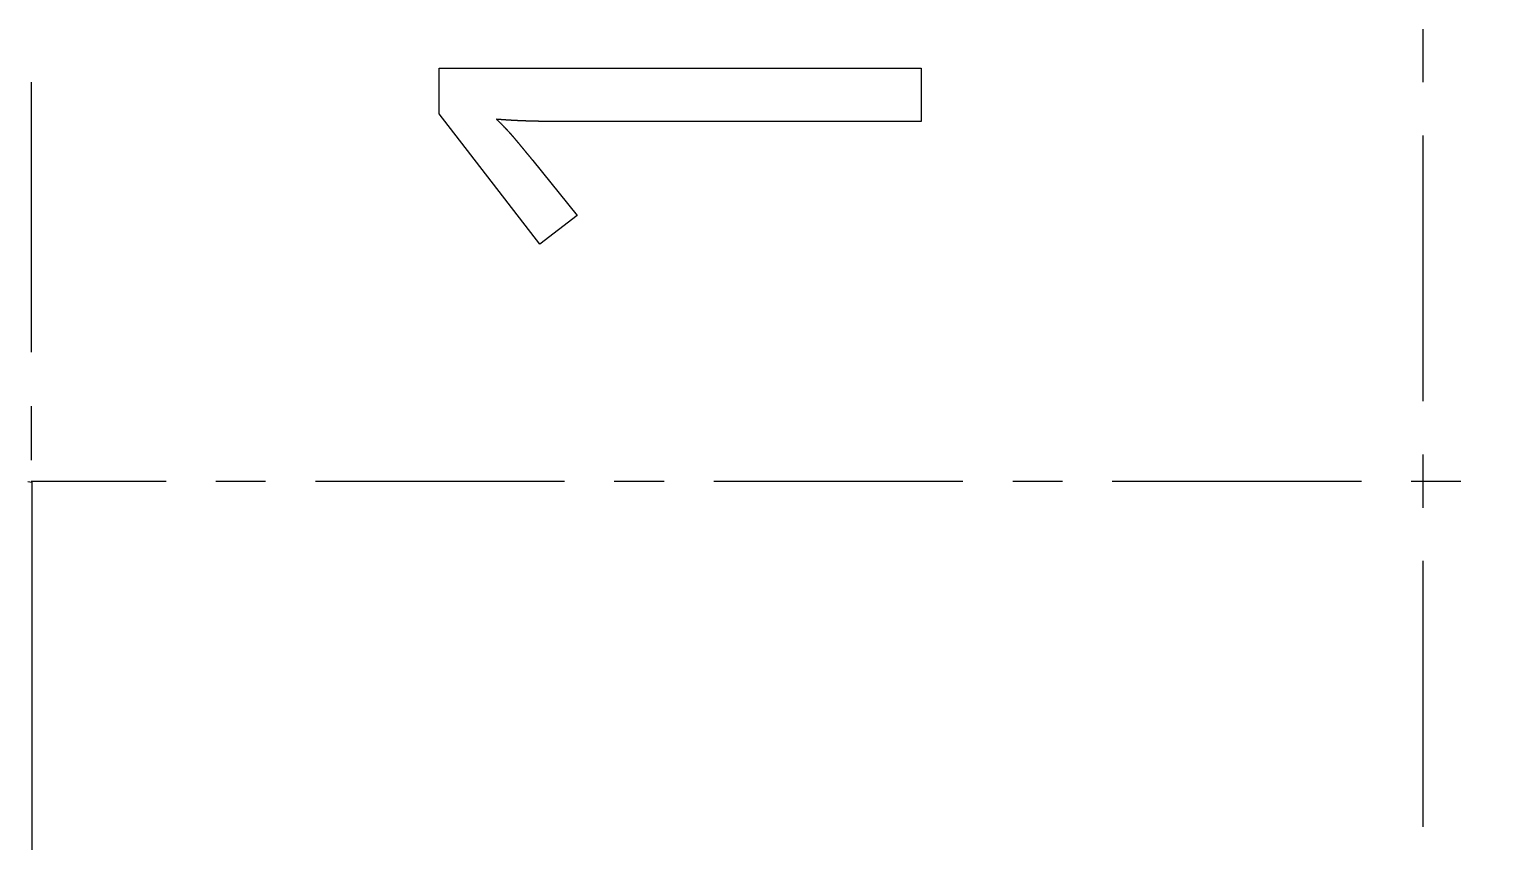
# Model space of a CAD drawing. Extents: x 18 to 189, y 50 to 250.
# Drawn here: x 57.1 to 125.6, y 83.3 to 121.5 of the extents above; entities that cross this region are included whole.
import ezdxf

# ---------------------------------------------------------------- set-up
doc = ezdxf.new("R2010")
doc.units = 0
for name, color, linetype in [('CUT', 7, 'CONTINUOUS'), ('FOLD', 1, 'CONTINUOUS'), ('TEXT', 5, 'CONTINUOUS')]:
    doc.layers.add(name, color=color, linetype=linetype)

msp = doc.modelspace()

# ---------------------------------------------------------------- linework, layer by layer
at = {"layer": 'CUT'}
msp.add_lwpolyline([(56.9917, 100.2341), (57.181, 100.2024), (57.1769, 50.1454), (188.0612, 50.1252)], dxfattribs=at)
at = {"layer": 'FOLD'}
for points in [[(122.6212, 121.5064), (122.6212, 119.0052)], [(57.1482, 119.0061), (57.1482, 106.3061)], [(122.6212, 116.504), (122.6212, 103.9988)], [(57.1482, 103.7661), (57.1482, 101.2261)], [(122.6212, 101.4976), (122.6212, 98.9964)], [(57.1482, 100.2437), (63.4982, 100.2437)], [(65.8412, 100.2437), (68.1844, 100.2437)], [(70.5276, 100.2437), (82.243, 100.2437)], [(84.5861, 100.2437), (86.9293, 100.2437)], [(89.2724, 100.2437), (100.9878, 100.2437)], [(103.331, 100.2437), (105.6741, 100.2437)], [(108.0173, 100.2437), (119.7327, 100.2437)], [(122.0758, 100.2437), (124.419, 100.2437)], [(122.6212, 96.4952), (122.6212, 83.9899)]]:
    msp.add_lwpolyline(points, dxfattribs=at)
at = {"layer": 'TEXT'}
msp.add_lwpolyline([(99.0179, 119.6678), (99.0179, 117.1563), (82.9569, 117.1563), (82.9479, 117.1563), (82.9389, 117.1563), (82.9299, 117.1563), (82.9209, 117.1563), (82.912, 117.1563), (82.903, 117.1563), (82.8941, 117.1563), (82.8852, 117.1563), (82.8763, 117.1563), (82.8674, 117.1563), (82.8585, 117.1563), (82.8496, 117.1563), (82.8408, 117.1563), (82.8319, 117.1564), (82.8231, 117.1564), (82.8143, 117.1564), (82.8055, 117.1564), (82.7967, 117.1564), (82.7879, 117.1564), (82.7791, 117.1564), (82.7704, 117.1564), (82.7616, 117.1564), (82.7529, 117.1564), (82.7442, 117.1564), (82.7355, 117.1564), (82.7268, 117.1564), (82.7181, 117.1565), (82.7094, 117.1565), (82.7008, 117.1565), (82.6921, 117.1565), (82.6835, 117.1565), (82.6749, 117.1565), (82.6663, 117.1565), (82.6577, 117.1565), (82.6491, 117.1565), (82.6405, 117.1566), (82.6319, 117.1566), (82.6234, 117.1566), (82.6149, 117.1566), (82.6063, 117.1566), (82.5978, 117.1566), (82.5893, 117.1566), (82.5809, 117.1567), (82.5724, 117.1567), (82.5639, 117.1567), (82.5555, 117.1567), (82.547, 117.1567), (82.5386, 117.1567), (82.5302, 117.1568), (82.5218, 117.1568), (82.5134, 117.1568), (82.5051, 117.1568), (82.4967, 117.1568), (82.4884, 117.1569), (82.48, 117.1569), (82.4717, 117.1569), (82.4634, 117.1569), (82.4551, 117.1569), (82.4468, 117.157), (82.4385, 117.157), (82.4303, 117.157), (82.422, 117.157), (82.4138, 117.1571), (82.4056, 117.1571), (82.3974, 117.1571), (82.3892, 117.1571), (82.381, 117.1572), (82.3728, 117.1572), (82.3646, 117.1572), (82.3565, 117.1572), (82.3483, 117.1573), (82.3402, 117.1573), (82.3321, 117.1573), (82.324, 117.1573), (82.3159, 117.1574), (82.3079, 117.1574), (82.2998, 117.1574), (82.2917, 117.1575), (82.2837, 117.1575), (82.2757, 117.1575), (82.2677, 117.1575), (82.2597, 117.1576), (82.2517, 117.1576), (82.2437, 117.1576), (82.2357, 117.1577), (82.2278, 117.1577), (82.2199, 117.1577), (82.2119, 117.1578), (82.204, 117.1578), (82.1961, 117.1578), (82.1882, 117.1579), (82.1804, 117.1579), (82.1725, 117.1579), (82.1646, 117.158), (82.1568, 117.158), (82.149, 117.158), (82.1412, 117.1581), (82.1334, 117.1581), (82.1256, 117.1582), (82.1178, 117.1582), (82.11, 117.1582), (82.1023, 117.1583), (82.0945, 117.1583), (82.0868, 117.1583), (82.0791, 117.1584), (82.0714, 117.1584), (82.0637, 117.1585), (82.056, 117.1585), (82.0484, 117.1585), (82.0407, 117.1586), (82.0331, 117.1586), (82.0254, 117.1587), (82.0178, 117.1587), (82.0102, 117.1588), (82.0026, 117.1588), (81.9951, 117.1588), (81.9875, 117.1589), (81.9799, 117.1589), (81.9724, 117.159), (81.9649, 117.159), (81.9574, 117.1591), (81.9499, 117.1591), (81.9424, 117.1592), (81.9349, 117.1592), (81.9274, 117.1593), (81.92, 117.1593), (81.9125, 117.1593), (81.9051, 117.1594), (81.8977, 117.1594), (81.8903, 117.1595), (81.8829, 117.1595), (81.8755, 117.1596), (81.8681, 117.1596), (81.8608, 117.1597), (81.8534, 117.1597), (81.8461, 117.1598), (81.8388, 117.1598), (81.8315, 117.1599), (81.8242, 117.1599), (81.8169, 117.16), (81.8097, 117.1601), (81.8024, 117.1601), (81.7952, 117.1602), (81.7879, 117.1602), (81.7807, 117.1603), (81.7735, 117.1603), (81.7663, 117.1604), (81.7591, 117.1604), (81.752, 117.1605), (81.7448, 117.1605), (81.7377, 117.1606), (81.7305, 117.1607), (81.7234, 117.1607), (81.7163, 117.1608), (81.7092, 117.1608), (81.7021, 117.1609), (81.6951, 117.161), (81.688, 117.161), (81.681, 117.1611), (81.6739, 117.1611), (81.6669, 117.1612), (81.6599, 117.1613), (81.6529, 117.1613), (81.6459, 117.1614), (81.639, 117.1614), (81.632, 117.1615), (81.6251, 117.1616), (81.6181, 117.1616), (81.6112, 117.1617), (81.6043, 117.1618), (81.5974, 117.1618), (81.5905, 117.1619), (81.5837, 117.1619), (81.5768, 117.162), (81.57, 117.1621), (81.5631, 117.1621), (81.5563, 117.1622), (81.5495, 117.1623), (81.5427, 117.1623), (81.5359, 117.1624), (81.5291, 117.1625), (81.5224, 117.1625), (81.5156, 117.1626), (81.5089, 117.1627), (81.5022, 117.1628), (81.4955, 117.1628), (81.4888, 117.1629), (81.4821, 117.163), (81.4754, 117.163), (81.4688, 117.1631), (81.4621, 117.1632), (81.4555, 117.1632), (81.4489, 117.1633), (81.4423, 117.1634), (81.4357, 117.1635), (81.4291, 117.1635), (81.4225, 117.1636), (81.4159, 117.1637), (81.4094, 117.1638), (81.4029, 117.1638), (81.3963, 117.1639), (81.3898, 117.164), (81.3833, 117.1641), (81.3749, 117.1642), (81.3665, 117.1643), (81.358, 117.1644), (81.3496, 117.1645), (81.3412, 117.1646), (81.3328, 117.1647), (81.3244, 117.1648), (81.316, 117.1649), (81.3077, 117.165), (81.2993, 117.1651), (81.291, 117.1652), (81.2826, 117.1654), (81.2743, 117.1655), (81.2659, 117.1656), (81.2576, 117.1657), (81.2493, 117.1658), (81.241, 117.1659), (81.2327, 117.1661), (81.2244, 117.1662), (81.2162, 117.1663), (81.2079, 117.1664), (81.1997, 117.1666), (81.1914, 117.1667), (81.1832, 117.1668), (81.1749, 117.1669), (81.1667, 117.1671), (81.1585, 117.1672), (81.1503, 117.1673), (81.1421, 117.1675), (81.1339, 117.1676), (81.1258, 117.1678), (81.1176, 117.1679), (81.1094, 117.168), (81.1013, 117.1682), (81.0931, 117.1683), (81.085, 117.1685), (81.0769, 117.1686), (81.0688, 117.1688), (81.0607, 117.1689), (81.0526, 117.1691), (81.0445, 117.1692), (81.0364, 117.1694), (81.0284, 117.1695), (81.0203, 117.1697), (81.0122, 117.1698), (81.0042, 117.17), (80.9962, 117.1701), (80.9881, 117.1703), (80.9801, 117.1705), (80.9721, 117.1706), (80.9641, 117.1708), (80.9561, 117.171), (80.9482, 117.1711), (80.9402, 117.1713), (80.9322, 117.1715), (80.9243, 117.1716), (80.9163, 117.1718), (80.9084, 117.172), (80.9005, 117.1721), (80.8926, 117.1723), (80.8847, 117.1725), (80.8768, 117.1727), (80.8689, 117.1729), (80.861, 117.173), (80.8531, 117.1732), (80.8452, 117.1734), (80.8374, 117.1736), (80.8295, 117.1738), (80.8217, 117.174), (80.8139, 117.1741), (80.8061, 117.1743), (80.7983, 117.1745), (80.7905, 117.1747), (80.7827, 117.1749), (80.7749, 117.1751), (80.7671, 117.1753), (80.7593, 117.1755), (80.7516, 117.1757), (80.7438, 117.1759), (80.7361, 117.1761), (80.7284, 117.1763), (80.7207, 117.1765), (80.7129, 117.1767), (80.7052, 117.1769), (80.6975, 117.1771), (80.6899, 117.1773), (80.6822, 117.1775), (80.6745, 117.1777), (80.6669, 117.178), (80.6592, 117.1782), (80.6516, 117.1784), (80.6439, 117.1786), (80.6363, 117.1788), (80.6287, 117.179), (80.6211, 117.1793), (80.6135, 117.1795), (80.6059, 117.1797), (80.5983, 117.1799), (80.5908, 117.1801), (80.5832, 117.1804), (80.5757, 117.1806), (80.5681, 117.1808), (80.5606, 117.1811), (80.5531, 117.1813), (80.5455, 117.1815), (80.538, 117.1818), (80.5305, 117.182), (80.5231, 117.1822), (80.5156, 117.1825), (80.5081, 117.1827), (80.5006, 117.1829), (80.4932, 117.1832), (80.4857, 117.1834), (80.4783, 117.1837), (80.4709, 117.1839), (80.4635, 117.1842), (80.4561, 117.1844), (80.4487, 117.1847), (80.4413, 117.1849), (80.4339, 117.1852), (80.4265, 117.1854), (80.4192, 117.1857), (80.4118, 117.1859), (80.4045, 117.1862), (80.3971, 117.1864), (80.3898, 117.1867), (80.3825, 117.187), (80.3752, 117.1872), (80.3679, 117.1875), (80.3606, 117.1878), (80.3533, 117.188), (80.346, 117.1883), (80.3387, 117.1886), (80.3315, 117.1888), (80.3242, 117.1891), (80.317, 117.1894), (80.3098, 117.1896), (80.3026, 117.1899), (80.2953, 117.1902), (80.2881, 117.1905), (80.2809, 117.1907), (80.2738, 117.191), (80.2666, 117.1913), (80.2594, 117.1916), (80.2523, 117.1919), (80.2451, 117.1922), (80.238, 117.1924), (80.2308, 117.1927), (80.2237, 117.193), (80.2166, 117.1933), (80.2095, 117.1936), (80.2024, 117.1939), (80.1953, 117.1942), (80.1882, 117.1945), (80.1812, 117.1948), (80.1741, 117.1951), (80.1665, 117.1954), (80.1589, 117.1957), (80.1513, 117.196), (80.1437, 117.1964), (80.1361, 117.1967), (80.1285, 117.197), (80.1209, 117.1974), (80.1133, 117.1977), (80.1057, 117.198), (80.0981, 117.1984), (80.0905, 117.1987), (80.0829, 117.1991), (80.0752, 117.1994), (80.0676, 117.1998), (80.06, 117.2001), (80.0524, 117.2005), (80.0447, 117.2008), (80.0371, 117.2012), (80.0295, 117.2016), (80.0218, 117.2019), (80.0142, 117.2023), (80.0066, 117.2027), (79.9989, 117.203), (79.9913, 117.2034), (79.9836, 117.2038), (79.976, 117.2042), (79.9683, 117.2045), (79.9607, 117.2049), (79.953, 117.2053), (79.9454, 117.2057), (79.9377, 117.2061), (79.9301, 117.2065), (79.9224, 117.2069), (79.9147, 117.2073), (79.9071, 117.2077), (79.8994, 117.2081), (79.8917, 117.2085), (79.884, 117.2089), (79.8764, 117.2093), (79.8687, 117.2097), (79.861, 117.2101), (79.8533, 117.2105), (79.8456, 117.2109), (79.838, 117.2113), (79.8303, 117.2117), (79.8226, 117.2122), (79.8149, 117.2126), (79.8072, 117.213), (79.7995, 117.2134), (79.7918, 117.2139), (79.7841, 117.2143), (79.7764, 117.2147), (79.7687, 117.2152), (79.761, 117.2156), (79.7532, 117.2161), (79.7455, 117.2165), (79.7378, 117.2169), (79.7301, 117.2174), (79.7224, 117.2178), (79.7147, 117.2183), (79.7069, 117.2188), (79.6992, 117.2192), (79.6915, 117.2197), (79.6837, 117.2201), (79.676, 117.2206), (79.6683, 117.2211), (79.6605, 117.2215), (79.6528, 117.222), (79.6451, 117.2225), (79.6373, 117.2229), (79.6296, 117.2234), (79.6218, 117.2239), (79.6141, 117.2244), (79.6063, 117.2249), (79.5985, 117.2253), (79.5908, 117.2258), (79.583, 117.2263), (79.5753, 117.2268), (79.5675, 117.2273), (79.5597, 117.2278), (79.552, 117.2283), (79.5442, 117.2288), (79.5364, 117.2293), (79.5286, 117.2298), (79.5209, 117.2303), (79.5131, 117.2308), (79.5053, 117.2313), (79.4975, 117.2319), (79.4897, 117.2324), (79.4819, 117.2329), (79.4742, 117.2334), (79.4664, 117.2339), (79.4586, 117.2345), (79.4508, 117.235), (79.443, 117.2355), (79.4352, 117.2361), (79.4274, 117.2366), (79.4196, 117.2371), (79.4117, 117.2377), (79.4039, 117.2382), (79.3961, 117.2388), (79.3883, 117.2393), (79.3805, 117.2398), (79.3727, 117.2404), (79.3648, 117.2409), (79.357, 117.2415), (79.3492, 117.2421), (79.3414, 117.2426), (79.3335, 117.2432), (79.3257, 117.2437), (79.3179, 117.2443), (79.31, 117.2449), (79.3022, 117.2454), (79.2943, 117.246), (79.2865, 117.2466), (79.2787, 117.2472), (79.2708, 117.2477), (79.263, 117.2483), (79.2551, 117.2489), (79.2472, 117.2495), (79.2394, 117.2501), (79.2315, 117.2507), (79.2237, 117.2513), (79.2158, 117.2519), (79.2079, 117.2524), (79.2001, 117.253), (79.1922, 117.2536), (79.1843, 117.2542), (79.1764, 117.2549), (79.1686, 117.2555), (79.1607, 117.2561), (79.1528, 117.2567), (79.1449, 117.2573), (79.137, 117.2579), (79.1291, 117.2585), (79.1213, 117.2592), (79.1134, 117.2598), (79.1055, 117.2604), (79.0976, 117.261), (79.0897, 117.2617), (79.0818, 117.2623), (79.0739, 117.2629), (79.066, 117.2636), (79.0581, 117.2642), (79.0501, 117.2648), (79.0564, 117.2588), (79.0626, 117.2528), (79.0688, 117.2467), (79.075, 117.2407), (79.0812, 117.2347), (79.0874, 117.2287), (79.0935, 117.2226), (79.0997, 117.2166), (79.1058, 117.2106), (79.112, 117.2046), (79.1181, 117.1986), (79.1242, 117.1926), (79.1303, 117.1867), (79.1364, 117.1807), (79.1424, 117.1747), (79.1485, 117.1687), (79.1545, 117.1628), (79.1606, 117.1568), (79.1666, 117.1509), (79.1726, 117.1449), (79.1786, 117.139), (79.1846, 117.133), (79.1906, 117.1271), (79.1965, 117.1212), (79.2025, 117.1152), (79.2084, 117.1093), (79.2144, 117.1034), (79.2203, 117.0975), (79.2262, 117.0916), (79.2321, 117.0857), (79.238, 117.0798), (79.2439, 117.0739), (79.2497, 117.068), (79.2556, 117.0621), (79.2614, 117.0563), (79.2672, 117.0504), (79.2731, 117.0445), (79.2789, 117.0387), (79.2846, 117.0328), (79.2904, 117.027), (79.2962, 117.0211), (79.302, 117.0153), (79.3077, 117.0094), (79.3134, 117.0036), (79.3192, 116.9978), (79.3249, 116.9919), (79.3306, 116.9861), (79.3362, 116.9803), (79.3419, 116.9745), (79.3476, 116.9687), (79.3532, 116.9629), (79.3589, 116.9571), (79.3645, 116.9513), (79.3701, 116.9455), (79.3757, 116.9398), (79.3813, 116.934), (79.3869, 116.9282), (79.3925, 116.9225), (79.398, 116.9167), (79.4036, 116.911), (79.4091, 116.9052), (79.4146, 116.8995), (79.4201, 116.8937), (79.4256, 116.888), (79.4311, 116.8823), (79.4366, 116.8765), (79.4421, 116.8708), (79.4475, 116.8651), (79.453, 116.8594), (79.4584, 116.8537), (79.4638, 116.848), (79.4692, 116.8423), (79.4746, 116.8366), (79.48, 116.8309), (79.4854, 116.8252), (79.4907, 116.8196), (79.4961, 116.8139), (79.5014, 116.8082), (79.5068, 116.8026), (79.5121, 116.7969), (79.5174, 116.7913), (79.5227, 116.7856), (79.5279, 116.78), (79.5332, 116.7743), (79.5385, 116.7687), (79.5437, 116.7631), (79.5489, 116.7575), (79.5542, 116.7519), (79.5594, 116.7462), (79.5646, 116.7406), (79.5698, 116.735), (79.5749, 116.7294), (79.5801, 116.7238), (79.5852, 116.7183), (79.5904, 116.7127), (79.5955, 116.7071), (79.6006, 116.7015), (79.6057, 116.696), (79.6108, 116.6904), (79.6159, 116.6848), (79.621, 116.6793), (79.626, 116.6737), (79.6311, 116.6682), (79.6361, 116.6627), (79.6411, 116.6571), (79.6461, 116.6516), (79.6511, 116.6461), (79.6561, 116.6406), (79.6611, 116.6351), (79.6661, 116.6295), (79.671, 116.624), (79.676, 116.6185), (79.6809, 116.6131), (79.6858, 116.6076), (79.6907, 116.6021), (79.6956, 116.5966), (79.7005, 116.5911), (79.7054, 116.5857), (79.7102, 116.5802), (79.7151, 116.5747), (79.7199, 116.5693), (79.7247, 116.5638), (79.7295, 116.5584), (79.7343, 116.5529), (79.7391, 116.5475), (79.7439, 116.5421), (79.7487, 116.5367), (79.7534, 116.5312), (79.7582, 116.5258), (79.7629, 116.5204), (79.7676, 116.515), (79.7723, 116.5096), (79.777, 116.5042), (79.7817, 116.4988), (79.7864, 116.4934), (79.7911, 116.4881), (79.7957, 116.4827), (79.8003, 116.4773), (79.805, 116.4719), (79.8096, 116.4666), (79.8142, 116.4612), (79.8188, 116.4559), (79.8234, 116.4505), (79.8279, 116.4452), (79.8325, 116.4399), (79.837, 116.4345), (79.8416, 116.4292), (79.8461, 116.4239), (79.8506, 116.4186), (79.8551, 116.4132), (79.8596, 116.4079), (79.8641, 116.4026), (79.8685, 116.3973), (79.873, 116.3921), (79.8774, 116.3868), (79.8818, 116.3815), (79.8863, 116.3762), (79.8907, 116.3709), (79.895, 116.3657), (79.8991, 116.3608), (79.9031, 116.356), (79.9071, 116.3512), (79.9112, 116.3463), (79.9152, 116.3414), (79.9193, 116.3366), (79.9234, 116.3317), (79.9275, 116.3267), (79.9316, 116.3218), (79.9357, 116.3169), (79.9398, 116.3119), (79.9439, 116.307), (79.9481, 116.302), (79.9522, 116.297), (79.9564, 116.292), (79.9606, 116.287), (79.9648, 116.2819), (79.969, 116.2769), (79.9732, 116.2718), (79.9774, 116.2668), (79.9816, 116.2617), (79.9859, 116.2566), (79.9901, 116.2515), (79.9944, 116.2464), (79.9986, 116.2412), (80.0029, 116.2361), (80.0072, 116.2309), (80.0115, 116.2257), (80.0158, 116.2205), (80.0202, 116.2153), (80.0245, 116.2101), (80.0289, 116.2049), (80.0332, 116.1996), (80.0376, 116.1944), (80.042, 116.1891), (80.0464, 116.1838), (80.0508, 116.1785), (80.0552, 116.1732), (80.0596, 116.1679), (80.064, 116.1626), (80.0685, 116.1572), (80.0729, 116.1518), (80.0774, 116.1465), (80.0819, 116.1411), (80.0864, 116.1357), (80.0909, 116.1303), (80.0954, 116.1248), (80.0999, 116.1194), (80.1044, 116.1139), (80.109, 116.1085), (80.1135, 116.103), (80.1181, 116.0975), (80.1226, 116.092), (80.1272, 116.0864), (80.1318, 116.0809), (80.1364, 116.0754), (80.1411, 116.0698), (80.1457, 116.0642), (80.1503, 116.0586), (80.155, 116.053), (80.1596, 116.0474), (80.1643, 116.0418), (80.169, 116.0361), (80.1737, 116.0305), (80.1784, 116.0248), (80.1831, 116.0191), (80.1878, 116.0134), (80.1925, 116.0077), (80.1973, 116.002), (80.2021, 115.9963), (80.2068, 115.9905), (80.2116, 115.9847), (80.2164, 115.979), (80.2212, 115.9732), (80.226, 115.9674), (80.2308, 115.9616), (80.2356, 115.9557), (80.2405, 115.9499), (80.2453, 115.944), (80.2502, 115.9382), (80.2551, 115.9323), (80.26, 115.9264), (80.2649, 115.9205), (80.2698, 115.9145), (80.2747, 115.9086), (80.2796, 115.9027), (80.2846, 115.8967), (80.2895, 115.8907), (80.2945, 115.8847), (80.2994, 115.8787), (80.3044, 115.8727), (80.3094, 115.8667), (80.3144, 115.8606), (80.3194, 115.8546), (80.3245, 115.8485), (80.3295, 115.8424), (80.3345, 115.8363), (80.3396, 115.8302), (80.3447, 115.8241), (80.3498, 115.818), (80.3548, 115.8118), (80.3599, 115.8057), (80.3651, 115.7995), (80.3702, 115.7933), (80.3753, 115.7871), (80.3805, 115.7809), (80.3856, 115.7746), (80.3908, 115.7684), (80.396, 115.7622), (80.4011, 115.7559), (80.4063, 115.7496), (80.4115, 115.7433), (80.4168, 115.737), (80.422, 115.7307), (80.4272, 115.7243), (80.4325, 115.718), (80.4377, 115.7116), (80.443, 115.7052), (80.4483, 115.6989), (80.4536, 115.6925), (80.4589, 115.686), (80.4642, 115.6796), (80.4695, 115.6732), (80.4749, 115.6667), (80.4802, 115.6602), (80.4856, 115.6538), (80.491, 115.6473), (80.4963, 115.6408), (80.5017, 115.6342), (80.5071, 115.6277), (80.5125, 115.6212), (80.518, 115.6146), (80.5234, 115.608), (80.5288, 115.6014), (80.5343, 115.5948), (80.5398, 115.5882), (80.5452, 115.5816), (80.5507, 115.5749), (80.5562, 115.5683), (80.5617, 115.5616), (80.5673, 115.5549), (80.5728, 115.5482), (80.5783, 115.5415), (80.5839, 115.5348), (80.5895, 115.5281), (80.595, 115.5213), (80.6006, 115.5146), (80.6062, 115.5078), (80.6118, 115.501), (80.6174, 115.4942), (80.6231, 115.4874), (80.6287, 115.4806), (80.6343, 115.4737), (80.64, 115.4669), (80.6457, 115.46), (80.6514, 115.4531), (80.657, 115.4462), (80.6628, 115.4393), (80.6685, 115.4324), (80.6742, 115.4255), (80.6799, 115.4185), (80.6857, 115.4115), (80.6914, 115.4046), (80.6972, 115.3976), (80.703, 115.3906), (80.7088, 115.3836), (80.7146, 115.3765), (80.7204, 115.3695), (80.7262, 115.3624), (80.732, 115.3554), (80.7379, 115.3483), (80.7437, 115.3412), (80.7496, 115.3341), (80.7555, 115.327), (82.8329, 112.738), (81.081, 111.3892), (76.3526, 117.5284), (76.3526, 119.6678)], close=True, dxfattribs=at)

doc.saveas('drawing.dxf')
